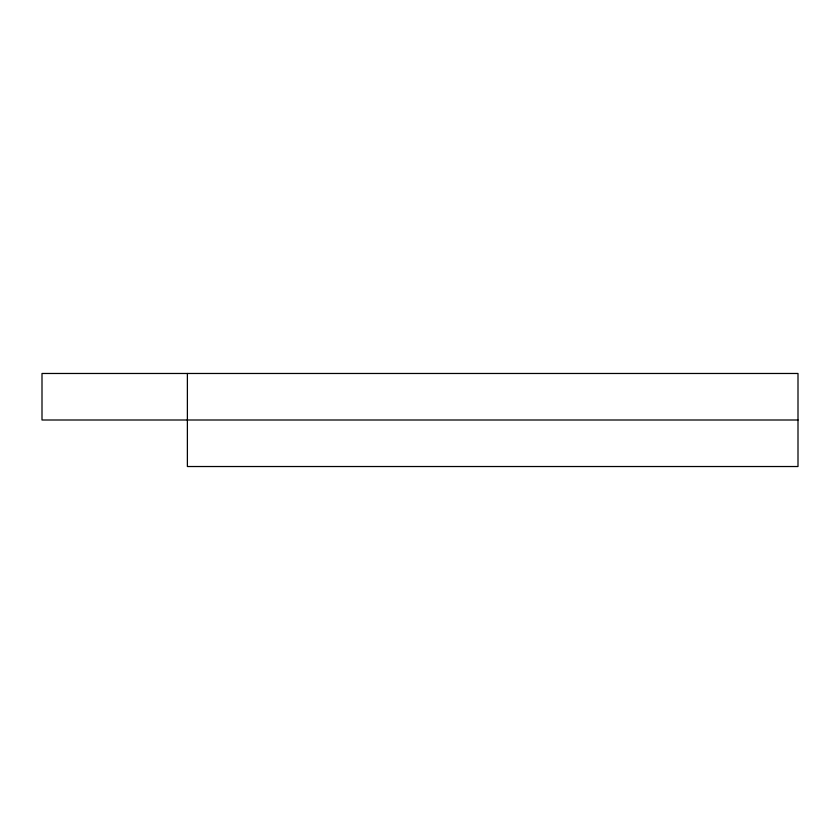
<?xml version="1.0" encoding="UTF-8"?>
<svg xmlns="http://www.w3.org/2000/svg" width="840" height="840" viewBox="0 0 840 840"><rect width="100%" height="100%" fill="white"/><g stroke="black" fill="none" stroke-linecap="round" stroke-linejoin="round"><path stroke-width="1.26" d="M798 420L42 420L42 373.475L798 373.475L798 466.526L187.383 466.526L187.383 373.475"/></g></svg>
